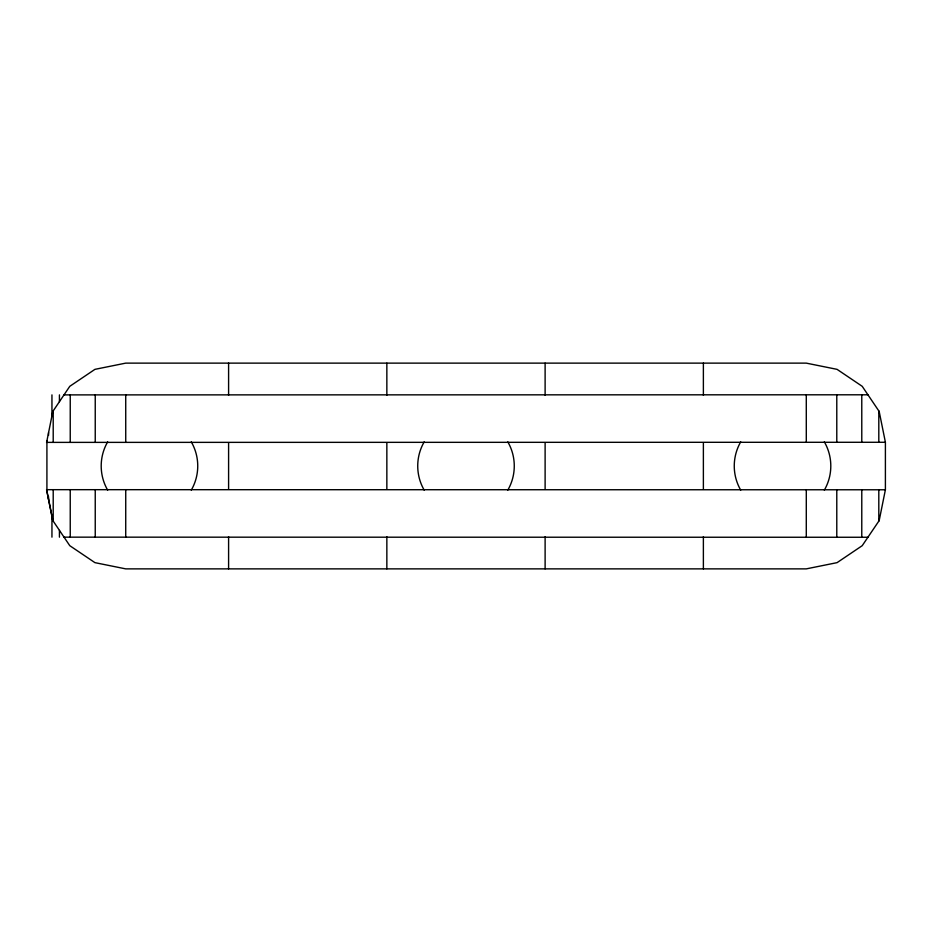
<?xml version="1.0" encoding="UTF-8"?>
<svg xmlns="http://www.w3.org/2000/svg" width="932" height="932" viewBox="0 0 932 932"><rect width="100%" height="100%" fill="white"/><g stroke="black" fill="none" stroke-linecap="round" stroke-linejoin="round"><path stroke-width="1.4" d="M48.557 499.47L48.557 496.674M51.947 537.158L51.947 516.305M59.427 537.158L59.427 530.401M70.238 537.17L70.238 489.673M95.239 537.17L95.239 489.673M125.727 537.17L125.738 489.684M806.285 537.251L806.297 489.766M836.785 537.263L836.785 489.766M861.774 537.263L861.785 489.766M53.206 489.673L53.206 521.163M878.806 442.281L878.806 410.907M46.612 442.385L46.915 440.696L46.915 491.35L46.612 489.673L885.4 489.778L885.4 442.257L879.179 411.466L862.216 386.314L837.064 369.352L806.273 363.13L125.727 363.13L94.936 369.352L69.784 386.314L52.821 411.466L46.612 442.385L885.4 442.281M885.4 489.743L879.179 520.592L862.216 545.686L837.064 562.648L806.273 568.87L125.727 568.87L94.936 562.648L69.784 545.686L52.821 520.534L46.6 489.743L52.821 520.592M53.206 410.896L53.206 442.385M878.806 521.151L878.806 489.766M63.993 394.888L867.937 394.795M63.993 537.158L867.937 537.263M861.774 394.795L861.785 442.281M836.785 394.795L836.785 442.292M806.285 394.795L806.297 442.292M703.38 363.13L703.38 395.273M703.38 442.91L703.38 489.09M703.38 536.727L703.38 568.87M545.115 363.13L545.115 395.273M545.115 442.91L545.115 489.09M545.115 536.727L545.115 568.87M386.85 363.13L386.85 395.273M386.85 442.91L386.85 489.09M386.85 536.727L386.85 568.87M228.596 363.13L228.596 395.273M228.596 442.91L228.596 489.09M228.596 536.727L228.596 568.87M125.727 394.877L125.738 442.374M95.239 394.888L95.239 442.374M70.238 394.888L70.238 442.374M59.427 394.888L59.427 401.657M51.947 394.888L51.947 415.754M48.557 432.576L48.557 435.384M507.8 441.861A48.266 48.266 0 0 1 507.8 490.139M424.2 490.139A48.266 48.266 0 0 1 424.2 441.861M191.27 441.861A48.266 48.266 0 0 1 191.27 490.139M107.669 490.139A48.266 48.266 0 0 1 107.669 441.861M824.331 441.861A48.266 48.266 0 0 1 824.331 490.139M740.73 490.139A48.266 48.266 0 0 1 740.73 441.861"/></g></svg>
